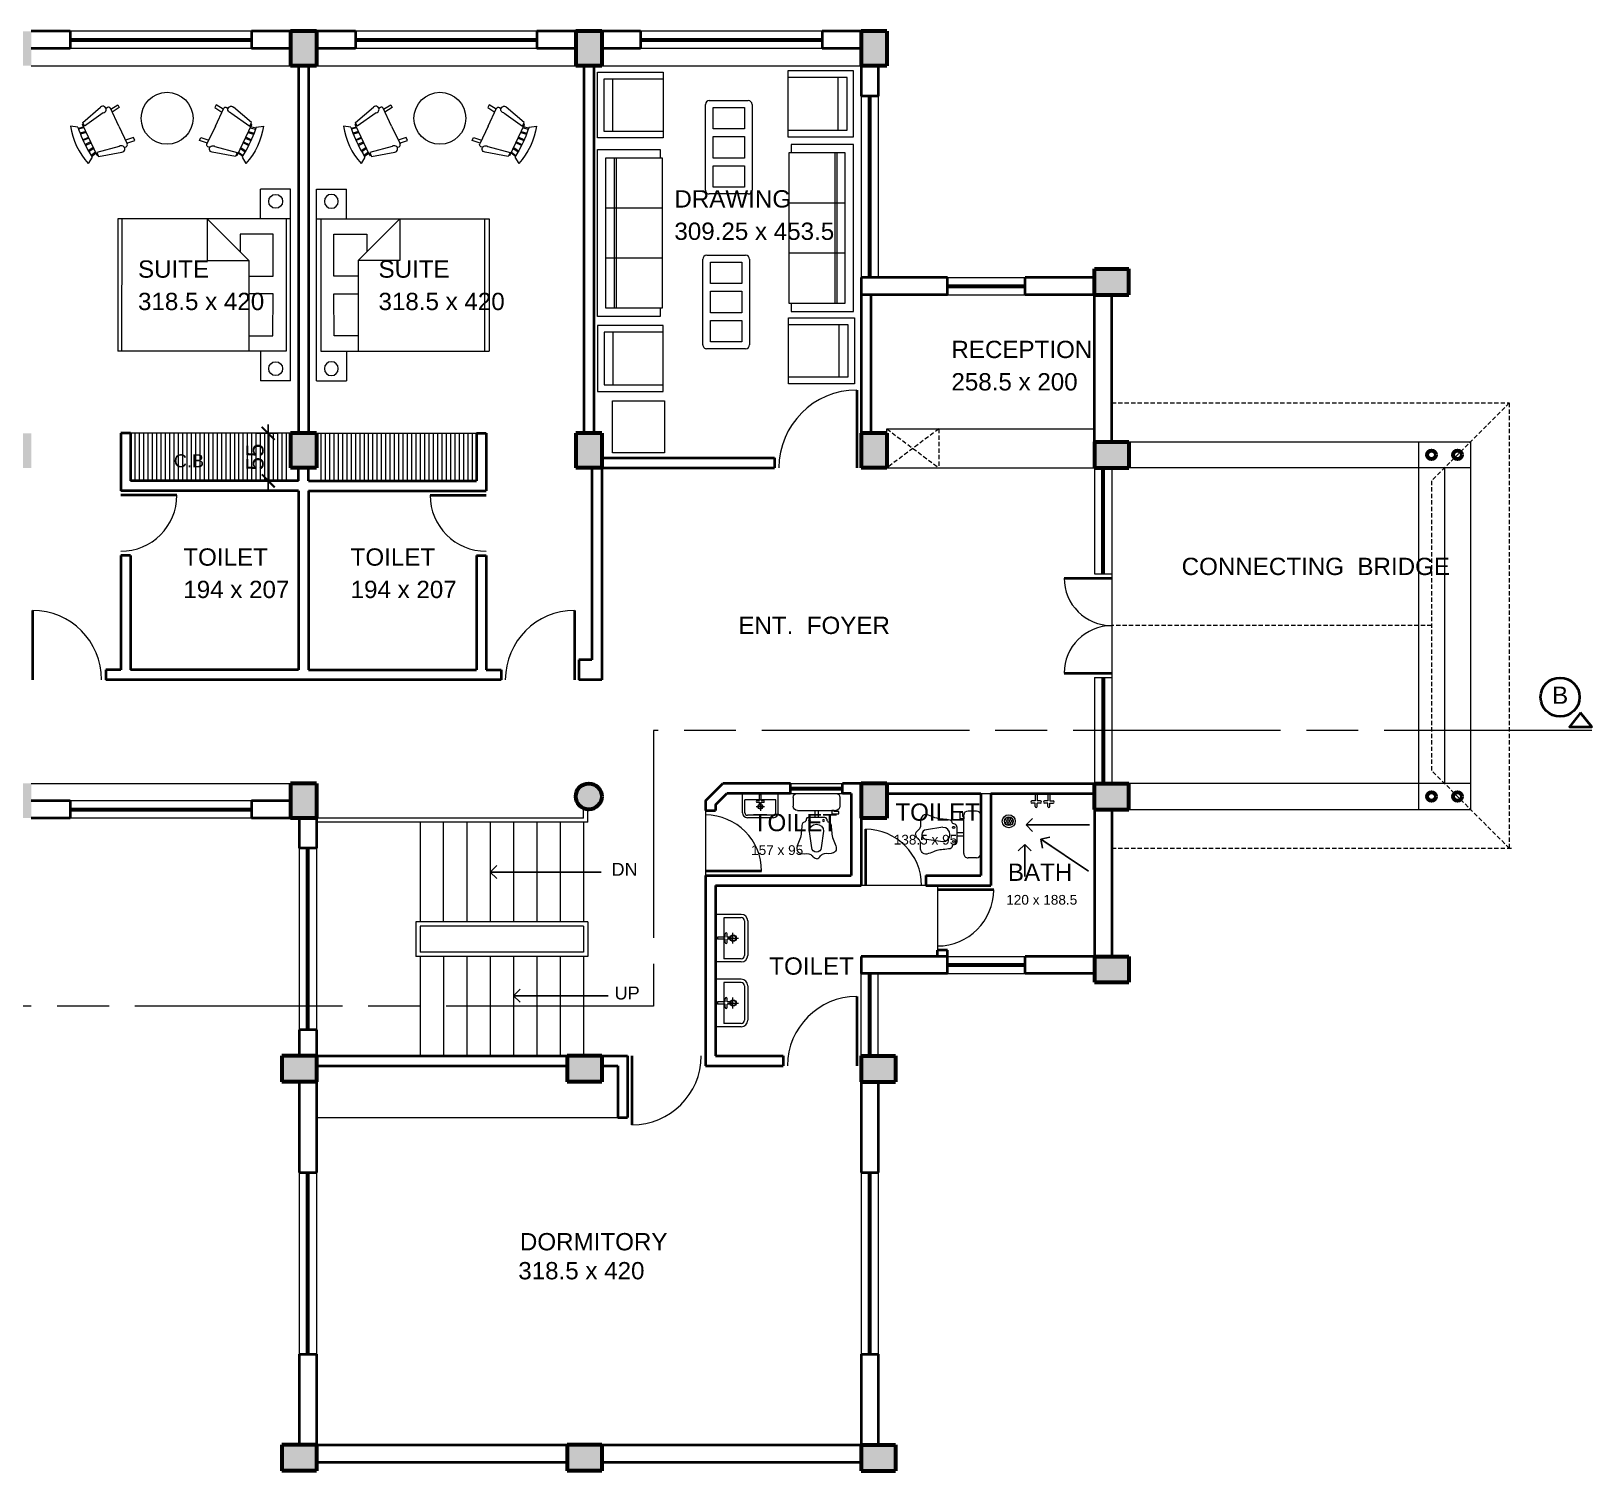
# Model space of a CAD drawing. Header units: millimetres. Extents: x -43527 to -16485, y 19062 to 36467.
# Drawn here: x -21757 to -19952, y 21201 to 22866 of the extents above; entities that cross this region are included whole.
import ezdxf

# ---------------------------------------------------------------- set-up
doc = ezdxf.new("R2010")
doc.units = ezdxf.units.MM
doc.header["$LTSCALE"] = 10
doc.header["$PDMODE"] = 35
doc.linetypes.add('ACAD_ISO08W100', pattern=[36, 24, -3, 6, -3])
doc.linetypes.add('DASHED', pattern=[0.75, 0.5, -0.25])
for name, color, linetype, lineweight in [('door', 30, 'Continuous', 15), ('elevation', 2, 'Continuous', 20), ('fur', 13, 'Continuous', 13), ('projection', 181, 'DASHED', 13), ('SEC.  LINE', 20, 'ACAD_ISO08W100', 13), ('TEXT', 6, 'Continuous', 25), ('THI.', 5, 'Continuous', 60), ('THIN', 241, 'Continuous', 5), ('WALL', 4, 'Continuous', 40)]:
    doc.layers.add(name, color=color, linetype=linetype, lineweight=lineweight)
doc.styles.get("Standard").update_dxf_attribs({"font": 'arial.ttf', "height": 18})
doc.dimstyles.new('ISO-25', dxfattribs={"dimtxt": 2.5, "dimasz": 15, "dimexe": 10, "dimexo": 30, "dimgap": 5, "dimtad": 1, "dimdsep": 46, "dimtxsty": 'Standard', "dimblk": 'ARCHTICK', "dimcen": 2.5, "dimdle": 10, "dimadec": 1, "dimazin": 0, "dimtfac": 1, "dimtmove": 0, "dimatfit": 3, "dimldrblk": 'OPEN90', "dimfxl": 1, "dimarcsym": 0})

# ---------------------------------------------------------------- blocks, each defined once
blk = doc.blocks.new('BED')
at = {"layer": 'fur'}
for p, q in [((-21049, 22212.3), (-21083.7, 22212.3)), ((-21083.7, 22177.8), (-21083.7, 22212.3)), ((-21054.1, 22024.9), (-21249, 22024.9)), ((-21083.7, 22025), (-21083.7, 21990.4)), ((-21049, 21990.4), (-21083.7, 21990.4))]:
    blk.add_line(p, q, dxfattribs=at)
at = {"layer": 'fur', "lineweight": 20}
for p, q in [((-21049.1, 21990.4), (-21049, 22212.3)), ((-21049, 22177.7), (-21249, 22177.8)), ((-21249, 22177.8), (-21249, 22024.9)), ((-21244, 22024.9), (-21243.9, 22177.8)), ((-21145.5, 22177.8), (-21097.3, 22129.5)), ((-21145.5, 22177.8), (-21145.5, 22129.5)), ((-21054.1, 22177.7), (-21054.1, 22024.9)), ((-21069.3, 22160), (-21107.4, 22160)), ((-21107.4, 22160), (-21107.4, 22139.7)), ((-21069.3, 22111.5), (-21069.3, 22160)), ((-21145.5, 22129.5), (-21097.3, 22129.5)), ((-21097.3, 22129.5), (-21097.3, 22024.9)), ((-21097.3, 22111.5), (-21069.3, 22111.5)), ((-21069.3, 22091.1), (-21097.3, 22091.2)), ((-21069.4, 22042.6), (-21069.3, 22091.1)), ((-21097.3, 22042.7), (-21069.4, 22042.6))]:
    blk.add_line(p, q, dxfattribs=at)
for centre in [(-21066.2, 22198.1), (-21066.2, 22004.6)]:
    blk.add_circle(centre, 8, dxfattribs=at)
blk = doc.blocks.new('CHAIR_ROCKING')
at = {"linetype": 'Continuous'}
for p, q in [((-9, -7.5), (-12, -18.49999)), ((-8, -4.5), (-10, -1.5)), ((-7, -7.5), (-9, -7.5)), ((-9, -18.49999), (-7, -7.5)), ((-8.23428, -6.99939), (-8.3093, -7.47958)), ((-8.23041, -7), (8.23915, -7)), ((-7.5, -4.5), (-7, -7)), ((-6.5, -7), (-7.02225, -4.43)), ((-4.5, -7), (-4.96674, -4.19951)), ((-4, -7), (-4.40532, -4.16272)), ((-1.5, -4.05012), (-1.5, -7)), ((-1, -7), (-1, -4.05012)), ((1, -7), (1, -4.04655)), ((1.5, -4.05012), (1.5, -7)), ((4, -7), (4.40187, -4.18694)), ((4.5, -7), (4.96761, -4.19437)), ((6.5, -7), (7, -4.4057)), ((7.5, -4.5), (7, -7)), ((7, -7.5), (9, -7.5)), ((9, -18.49999), (7, -7.5)), ((8, -4.5), (10, -1.5)), ((8.31071, -7.48854), (8.23449, -7.00073)), ((9, -7.5), (12, -18.49999)), ((-10.36644, -20.64523), (-10.5, -21.49999)), ((-9, -22.49999), (-9.5, -26.49999)), ((0, -22.49999), (-9.5, -22.49999)), ((-8, -26.49999), (-7.5, -22.49999)), ((0, -22.49999), (9.5, -22.49999)), ((8, -26.49999), (7.5, -22.49999)), ((9, -22.49999), (9.5, -26.49999)), ((10.5, -21.49999), (10.3575, -20.58798)), ((-9.5, -26.49999), (-8, -26.49999)), ((9.5, -26.49999), (8, -26.49999))]:
    blk.add_line(p, q, dxfattribs=at)
for centre, radius, start, end in [((0, -34.08333), 34.08333, 72.93847, 107.0615), ((0, -68.25004), 64.25, 93.92211, 97.15267), ((0, -68.25004), 64.25, 82.84733, 93.92211), ((-10.5, -18.99999), 1.58114, 161.5651, 18.43495), ((-9.5, -21.49999), 1, 180, 270), ((10.5, -18.99999), 1.58114, 161.5651, 18.43495), ((9.5, -21.49999), 1, 270, 0)]:
    blk.add_arc(centre, radius, start, end, dxfattribs=at)
blk = doc.blocks.new('_ArchTick')
at = {"color": 0, "linetype": 'ByBlock', "const_width": 0.15}
blk.add_lwpolyline([(-0.5, -0.5), (0.5, 0.5)], dxfattribs=at)
blk = doc.blocks.new('*D179')
at = {"layer": 'Defpoints', "color": 0, "transparency": 16777216}
for p in [(-21527.3, 22401), (-21483.1, 22401), (-21527.3, 22346)]:
    blk.add_point(p, dxfattribs=at)
at = {"layer": 'TEXT', "color": 0, "lineweight": -2, "transparency": 16777216}
for p, q in [((-21483.1, 22336), (-21483.1, 22411)), ((-21497.3, 22401), (-21473.1, 22401)), ((-21497.3, 22346), (-21473.1, 22346))]:
    blk.add_line(p, q, dxfattribs=at)
at = {"layer": 'TEXT', "color": 0, "lineweight": -2, "transparency": 16777216, "xscale": 15, "yscale": 15, "zscale": 15}
for p, rotation in [((-21483.1, 22401), 90), ((-21483.1, 22346), 270)]:
    blk.add_blockref('_ArchTick', p, dxfattribs=dict(at, rotation=rotation))
at = {"layer": 'TEXT', "color": 0, "transparency": 16777216, "insert": (-21498.3, 22373.5), "char_height": 20, "attachment_point": 5, "rotation": 90}
blk.add_mtext('55', dxfattribs=at)
blk = doc.blocks.new('_Open90')
at = {"color": 0, "linetype": 'ByBlock', "lineweight": -2}
for p, q in [((0, 0), (-1, 0)), ((-0.5, 0.5), (0, 0)), ((0, 0), (-0.5, -0.5))]:
    blk.add_line(p, q, dxfattribs=at)
blk = doc.blocks.new('AWC')
at = {"layer": 'door'}
for p, q in [((-20311.5, 21630.5), (-20355.8, 21630.5)), ((-20360.7, 21625.6), (-20360.7, 21615.8)), ((-20311.5, 21610.9), (-20355.8, 21610.9)), ((-20335.6, 21610.9), (-20335.6, 21603.2)), ((-20331.7, 21610.9), (-20331.7, 21603.2)), ((-20306.6, 21625.6), (-20306.6, 21615.8)), ((-20325.5, 21603.2), (-20341.8, 21603.2)), ((-20341.9, 21586.8), (-20338.9, 21567.7)), ((-20328.3, 21567.7), (-20325.4, 21586.6))]:
    blk.add_line(p, q, dxfattribs=at)
blk.add_lwpolyline([(-20359.4, 21606.9), (-20359.4, 21609.5), (-20354.2, 21609.5), (-20354.2, 21610.9), (-20351.5, 21610.9), (-20351.5, 21606.9), (-20359.4, 21606.9)], dxfattribs=at)
for centre in [(-20341.8, 21599.2), (-20325.5, 21599.2)]:
    blk.add_circle(centre, 1.18, dxfattribs=at)
for centre, radius, start, end in [((-20355.8, 21625.6), 4.92, 90, 180), ((-20311.5, 21625.6), 4.92, 0, 90), ((-20355.8, 21615.8), 4.92, 180, 270), ((-20311.5, 21615.8), 4.92, 270, 0), ((-20341.8, 21599.2), 3.94, 90, 159.43), ((-20333.6, 21586.7), 8.23, 359.5306, 179.5306), ((-20325.5, 21599.2), 3.94, 20.57, 90), ((-20333.6, 21567.7), 5.31, 180, 0)]:
    blk.add_arc(centre, radius, start, end, dxfattribs=at)
at = {"layer": 'door', "extrusion": (0, 0, -1)}
blk.add_ellipse((-20333.4, 21560.8), major_axis=(-1.94, 5.59), ratio=0.948861, start_param=3.537638, end_param=4.585608, dxfattribs=at)
at = {"layer": 'door'}
blk.add_ellipse((-20333.9, 21560.8), major_axis=(1.94, 5.59), ratio=0.948861, start_param=3.537638, end_param=4.585608, dxfattribs=at)
for points in [[(-20345.5, 21600.6), (-20345.6, 21599.7), (-20346, 21597.2), (-20349.7, 21597.4), (-20351.5, 21588), (-20350.5, 21579.8), (-20359.5, 21564.7), (-20348.3, 21559.2), (-20343, 21562.3), (-20339, 21558.8), (-20338.4, 21558.2)], [(-20321.8, 21600.6), (-20321.6, 21599.7), (-20321.3, 21597.2), (-20317.5, 21597.4), (-20315.8, 21588), (-20316.8, 21579.8), (-20307.8, 21564.7), (-20318.9, 21559.2), (-20324.3, 21562.3), (-20328.2, 21558.8), (-20328.9, 21558.2)]]:
    blk.add_open_spline(points, degree=3, knots=[0, 0, 0, 0, 2.596741, 7.080952, 10.372803, 27.86475, 42.407117, 48.085065, 59.717416, 61.643023, 61.643023, 61.643023, 61.643023], dxfattribs=at)
blk = doc.blocks.new('WHB')
at = {"layer": 'door'}
for p, q in [((-20483.1, 21630.8), (-20483.1, 21575.8)), ((-20453.1, 21630.8), (-20483.1, 21630.8)), ((-20473.1, 21627), (-20473.1, 21579.5)), ((-20453.1, 21627), (-20473.1, 21627)), ((-20449.3, 21623.3), (-20449.3, 21583.3)), ((-20445.6, 21623.3), (-20445.6, 21583.3)), ((-20480.6, 21604.5), (-20480.6, 21602)), ((-20471.8, 21604.5), (-20480.6, 21604.5)), ((-20471.8, 21602), (-20480.6, 21602)), ((-20471.8, 21604.5), (-20471.8, 21608.3)), ((-20471.8, 21598.3), (-20471.8, 21602)), ((-20469.3, 21604.5), (-20469.3, 21608.3)), ((-20465.6, 21604.5), (-20469.3, 21604.5)), ((-20465.6, 21602), (-20469.3, 21602)), ((-20469.3, 21598.3), (-20469.3, 21602)), ((-20468.7, 21603.3), (-20456.2, 21603.3)), ((-20462.9, 21597), (-20462.9, 21609.5)), ((-20453.1, 21575.8), (-20483.1, 21575.8)), ((-20453.1, 21579.5), (-20473.1, 21579.5))]:
    blk.add_line(p, q, dxfattribs=at)
for radius in [3.75, 3.12]:
    blk.add_circle((-20462.5, 21603.3), radius, dxfattribs=at)
for centre, radius, start, end in [((-20453.1, 21623.3), 7.5, 0, 90), ((-20453.1, 21623.3), 3.75, 0, 90), ((-20470.6, 21608.3), 1.25, 0, 180), ((-20470.6, 21598.3), 1.25, 180, 0), ((-20465.6, 21603.3), 1.25, 270, 90), ((-20453.1, 21583.3), 3.75, 270, 0), ((-20453.1, 21583.3), 7.5, 270, 0)]:
    blk.add_arc(centre, radius, start, end, dxfattribs=at)
blk = doc.blocks.new('TBLWGLAS')
at = {"linetype": 'Continuous'}
for p, q in [((-22, 0), (22, 0)), ((-24, -22), (-24, -2)), ((-20.5, -20), (-20.5, -4)), ((-20.5, -4), (-9.5, -4)), ((-9.5, -4), (-9.5, -20)), ((-5.5, -20), (-5.5, -4)), ((-5.5, -4), (5.5, -4)), ((5.5, -4), (5.5, -20)), ((9.5, -20), (9.5, -4)), ((9.5, -4), (20.5, -4)), ((20.5, -4), (20.5, -20)), ((24, -2), (24, -22)), ((22, -24), (-22, -24)), ((-9.5, -20), (-20.5, -20)), ((5.5, -20), (-5.5, -20)), ((20.5, -20), (9.5, -20))]:
    blk.add_line(p, q, dxfattribs=at)
for centre, start, end in [((-22, -2), 90, 180), ((22, -2), 0, 90), ((-22, -22), 180, 270), ((22, -22), 270, 0)]:
    blk.add_arc(centre, 2, start, end, dxfattribs=at)
blk = doc.blocks.new('SOFA1')
for p, q in [((1016, 0), (-1016, 0)), ((-1016, 0), (-1016, -762)), ((-914.4, -101.6), (-914.4, -787.4)), ((914.4, -101.6), (-914.4, -101.6)), ((-304.8, -787.4), (-304.8, -101.6)), ((304.8, -787.4), (304.8, -101.6)), ((914.4, -787.4), (914.4, -101.6)), ((1016, -762), (1016, 0)), ((-914.4, -203.2), (914.4, -203.2)), ((-914.4, -228.6), (914.4, -228.6)), ((-1016, -762), (-914.4, -762)), ((-914.4, -787.4), (914.4, -787.4)), ((914.4, -762), (1016, -762))]:
    blk.add_line(p, q)
blk = doc.blocks.new('chair9')
for p, q in [((0, 381), (0, -381)), ((762, 381), (0, 381)), ((762, -381), (762, 381)), ((685.8, 304.8), (0, 304.8)), ((584.2, -304.8), (584.2, 304.8)), ((685.8, -304.8), (685.8, 304.8)), ((0, -304.8), (685.8, -304.8)), ((0, -381), (762, -381))]:
    blk.add_line(p, q)

msp = doc.modelspace()

# ---------------------------------------------------------------- hatches: boundary and pattern name
at = {"layer": 'THIN'}
h = msp.add_hatch(color=256, dxfattribs=at)
h.paths.add_polyline_path([(-22747.29, 22866.036), (-22777.29, 22866.036), (-22777.29, 22826.036), (-22747.29, 22826.036)])
h.paths.add_polyline_path([(-22417.29, 22866.036), (-22447.29, 22866.036), (-22447.29, 22826.036), (-22417.29, 22826.036)])
h.paths.add_polyline_path([(-22087.29, 22866.036), (-22117.29, 22866.036), (-22117.29, 22826.036), (-22087.29, 22826.036)])
h.paths.add_polyline_path([(-21757.29, 22866.036), (-21787.29, 22866.036), (-21787.29, 22826.036), (-21757.29, 22826.036)])
h.paths.add_polyline_path([(-21427.29, 22866.036), (-21457.29, 22866.036), (-21457.29, 22826.036), (-21427.29, 22826.036)])
h.paths.add_polyline_path([(-21097.29, 22866.036), (-21127.29, 22866.036), (-21127.29, 22826.036), (-21097.29, 22826.036)])
h.paths.add_polyline_path([(-20767.29, 22866.036), (-20797.29, 22866.036), (-20797.29, 22826.036), (-20767.29, 22826.036)])
h.paths.add_polyline_path([(-20487.29, 22591.036), (-20527.29, 22591.036), (-20527.29, 22561.036), (-20487.29, 22561.036)])
h.paths.add_polyline_path([(-20487.29, 22391.036), (-20527.29, 22391.036), (-20527.29, 22361.036), (-20487.29, 22361.036)])
h.paths.add_polyline_path([(-20767.29, 22401.036), (-20797.29, 22401.036), (-20797.29, 22361.036), (-20767.29, 22361.036)])
h.paths.add_polyline_path([(-21097.29, 22401.036), (-21127.29, 22401.036), (-21127.29, 22361.036), (-21097.29, 22361.036)])
h.paths.add_polyline_path([(-21427.29, 22401.036), (-21457.29, 22401.036), (-21457.29, 22361.036), (-21427.29, 22361.036)])
h.paths.add_polyline_path([(-21757.29, 22401.036), (-21787.29, 22401.036), (-21787.29, 22361.036), (-21757.29, 22361.036)])
h.paths.add_polyline_path([(-22087.29, 22401.036), (-22117.29, 22401.036), (-22117.29, 22361.036), (-22087.29, 22361.036)])
h.paths.add_polyline_path([(-22417.29, 22401.036), (-22447.29, 22401.036), (-22447.29, 22361.036), (-22417.29, 22361.036)])
h.paths.add_polyline_path([(-22747.29, 22401.036), (-22777.29, 22401.036), (-22777.29, 22361.036), (-22747.29, 22361.036)])
h.paths.add_polyline_path([(-22747.29, 21996.036), (-22777.29, 21996.036), (-22777.29, 21956.036), (-22747.29, 21956.036)])
h.paths.add_polyline_path([(-22417.29, 21996.036), (-22447.29, 21996.036), (-22447.29, 21956.036), (-22417.29, 21956.036)])
h.paths.add_polyline_path([(-22087.29, 21996.036), (-22117.29, 21996.036), (-22117.29, 21956.036), (-22087.29, 21956.036)])
h.paths.add_polyline_path([(-21757.29, 21996.036), (-21787.29, 21996.036), (-21787.29, 21956.036), (-21757.29, 21956.036)])
h.paths.add_polyline_path([(-21427.29, 21996.036), (-21457.29, 21996.036), (-21457.29, 21956.036), (-21427.29, 21956.036)])
h.paths.add_polyline_path([(-21097.29, 21981.036, 1), (-21127.29, 21981.036, 1)])
h.paths.add_polyline_path([(-20767.29, 21996.036), (-20797.29, 21996.036), (-20797.29, 21956.036), (-20767.29, 21956.036)])
h.paths.add_polyline_path([(-20487.29, 21996.036), (-20527.29, 21996.036), (-20527.29, 21966.036), (-20487.29, 21966.036)])
h.paths.add_polyline_path([(-20487.29, 21796.036), (-20527.29, 21796.036), (-20527.29, 21766.036), (-20487.29, 21766.036)])
h.paths.add_polyline_path([(-20757.29, 21681.036), (-20797.29, 21681.036), (-20797.29, 21651.036), (-20757.29, 21651.036)])
h.paths.add_polyline_path([(-21097.29, 21681.036), (-21137.29, 21681.036), (-21137.29, 21651.036), (-21097.29, 21651.036)])
h.paths.add_polyline_path([(-21427.29, 21681.036), (-21467.29, 21681.036), (-21467.29, 21651.036), (-21427.29, 21651.036)])
h.paths.add_polyline_path([(-21427.29, 21231.036), (-21467.29, 21231.036), (-21467.29, 21201.036), (-21427.29, 21201.036)])
h.paths.add_polyline_path([(-21097.29, 21231.036), (-21137.29, 21231.036), (-21137.29, 21201.036), (-21097.29, 21201.036)])
h.paths.add_polyline_path([(-20757.29, 21231.036), (-20797.29, 21231.036), (-20797.29, 21201.036), (-20757.29, 21201.036)])
h = msp.add_hatch(dxfattribs=at)
h.set_pattern_fill('HONEY', color=256, scale=0.5, angle=90, style=0)
h.set_pattern_definition([(270, (-19429.9426, 23577.1402), (-1.374815, -2.38125), [1.5875, -3.175]), (150, (-19429.9426, 23577.1402), (-1.3748155, 2.3812497), [1.5875, -3.175]), (210, (-19429.9426, 23577.1402), (-2.7496305, -3e-07), [-3.175, 1.5875])])
h.paths.add_polyline_path([(-20631.333, 21952.241, -1), (-20621.333, 21952.241, -1)])

# ---------------------------------------------------------------- linework, layer by layer
at = {"layer": 'door'}
for p, q in [((-20507.29, 22238.536), (-20507.29, 22118.536)), ((-20893.139, 21984.536), (-20934.389, 21984.536)), ((-20934.389, 21962.036), (-20934.389, 21984.536)), ((-20931.577, 21962.036), (-20931.577, 21977.036)), ((-20895.952, 21977.036), (-20931.577, 21977.036)), ((-20917.514, 21976.098), (-20914.702, 21976.098)), ((-20917.514, 21974.223), (-20914.702, 21974.223)), ((-20912.827, 21982.661), (-20914.702, 21982.661)), ((-20914.702, 21976.098), (-20914.702, 21982.661)), ((-20914.702, 21971.411), (-20914.702, 21974.223)), ((-20913.764, 21973.788), (-20913.764, 21964.413)), ((-20912.827, 21976.098), (-20912.827, 21982.661)), ((-20912.827, 21976.098), (-20910.014, 21976.098)), ((-20912.827, 21974.223), (-20910.014, 21974.223)), ((-20912.827, 21971.411), (-20912.827, 21974.223)), ((-20895.952, 21962.036), (-20895.952, 21977.036)), ((-20893.139, 21962.036), (-20893.139, 21984.536)), ((-20595.845, 21975.786), (-20599.595, 21975.786)), ((-20595.845, 21973.286), (-20599.595, 21973.286)), ((-20595.845, 21984.536), (-20595.845, 21975.786)), ((-20595.845, 21969.536), (-20595.845, 21973.286)), ((-20593.345, 21984.536), (-20593.345, 21975.786)), ((-20589.595, 21975.786), (-20593.345, 21975.786)), ((-20589.595, 21973.286), (-20593.345, 21973.286)), ((-20593.345, 21969.536), (-20593.345, 21973.286)), ((-20581.235, 21975.786), (-20584.985, 21975.786)), ((-20581.235, 21973.286), (-20584.985, 21973.286)), ((-20581.235, 21984.536), (-20581.235, 21975.786)), ((-20581.235, 21969.536), (-20581.235, 21973.286)), ((-20578.735, 21984.536), (-20578.735, 21975.786)), ((-20578.735, 21975.786), (-20574.985, 21975.786)), ((-20578.735, 21969.536), (-20578.735, 21973.286)), ((-20578.735, 21973.286), (-20574.985, 21973.286)), ((-20977.29, 21964.536), (-20977.29, 21889.536)), ((-20898.764, 21959.223), (-20928.764, 21959.223)), ((-20898.764, 21956.411), (-20928.764, 21956.411)), ((-20918.441, 21969.426), (-20909.088, 21969.426)), ((-20722.29, 21878.036), (-20797.29, 21878.036)), ((-20708.79, 21878.036), (-20708.79, 21803.036))]:
    msp.add_line(p, q, dxfattribs=at)
for radius in [2.812, 2.344]:
    msp.add_circle((-20913.764, 21969.1), radius, dxfattribs=at)
for centre, radius, start, end in [((-20802.29, 22361.036), 90, 90, 180), ((-21653.79, 22329.536), 65, 270, 360), ((-21230.79, 22329.536), 65, 180, 270), ((-20507.29, 22233.536), 55, 180, 270), ((-21755.79, 22116.036), 80, 360, 90), ((-21128.79, 22116.036), 80, 90, 180), ((-20507.29, 22123.536), 55, 90, 180), ((-20917.514, 21975.161), 0.938, 90, 270), ((-20910.014, 21975.161), 0.938, 270, 90), ((-20599.595, 21974.536), 1.25, 90, 270), ((-20589.595, 21974.536), 1.25, 270, 90), ((-20584.985, 21974.536), 1.25, 90, 270), ((-20574.985, 21974.536), 1.25, 270, 90), ((-20977.29, 21894.536), 65, 0, 90), ((-20928.764, 21962.036), 5.625, 180, 270), ((-20928.764, 21962.036), 2.812, 180, 270), ((-20913.764, 21971.411), 0.938, 180, 0), ((-20898.764, 21962.036), 2.812, 270, 0), ((-20898.764, 21962.036), 5.625, 270, 0), ((-20594.595, 21969.536), 1.25, 180, 0), ((-20579.985, 21969.536), 1.25, 180, 0), ((-20792.29, 21878.036), 65, 0, 90), ((-20708.79, 21873.036), 65, 270, 0), ((-20802.29, 21669.536), 80, 90, 180), ((-21062.29, 21681.036), 80, 270, 360)]:
    msp.add_arc(centre, radius, start, end, dxfattribs=at)
at = {"layer": 'elevation'}
for p, q in [((-21502.29, 22866.036), (-21712.29, 22866.036)), ((-21172.29, 22866.036), (-21382.29, 22866.036)), ((-20842.29, 22866.036), (-21052.29, 22866.036)), ((-21502.29, 22846.036), (-21712.29, 22846.036)), ((-21172.29, 22846.036), (-21382.29, 22846.036)), ((-20842.29, 22846.036), (-21052.29, 22846.036)), ((-21757.29, 22826.036), (-21457.29, 22826.036)), ((-21427.29, 22826.036), (-21127.29, 22826.036)), ((-21097.29, 22826.036), (-20797.29, 22826.036)), ((-20797.29, 22791.036), (-20797.29, 22581.036)), ((-20777.29, 22791.036), (-20777.29, 22581.036)), ((-20697.29, 22581.036), (-20607.29, 22581.036)), ((-20697.29, 22561.036), (-20607.29, 22561.036)), ((-20767.29, 22406.036), (-20527.29, 22406.036)), ((-20767.29, 22401.036), (-20767.29, 22406.036)), ((-21457.29, 22401.036), (-21642.29, 22401.036)), ((-21637.29, 22401.036), (-21637.29, 22346.036)), ((-21632.29, 22401.036), (-21632.29, 22346.036)), ((-21627.29, 22401.036), (-21627.29, 22346.036)), ((-21622.29, 22401.036), (-21622.29, 22346.036)), ((-21617.29, 22401.036), (-21617.29, 22346.036)), ((-21612.29, 22401.036), (-21612.29, 22346.036)), ((-21607.29, 22401.036), (-21607.29, 22346.036)), ((-21602.29, 22401.036), (-21602.29, 22346.036)), ((-21597.29, 22401.036), (-21597.29, 22346.036)), ((-21592.29, 22401.036), (-21592.29, 22346.036)), ((-21587.29, 22401.036), (-21587.29, 22346.036)), ((-21582.29, 22401.036), (-21582.29, 22346.036)), ((-21577.29, 22401.036), (-21577.29, 22346.036)), ((-21572.29, 22401.036), (-21572.29, 22346.036)), ((-21567.29, 22401.036), (-21567.29, 22346.036)), ((-21562.29, 22401.036), (-21562.29, 22346.036)), ((-21557.29, 22401.036), (-21557.29, 22346.036)), ((-21552.29, 22401.036), (-21552.29, 22346.036)), ((-21547.29, 22401.036), (-21547.29, 22346.036)), ((-21542.29, 22401.036), (-21542.29, 22346.036)), ((-21537.29, 22401.036), (-21537.29, 22346.036)), ((-21532.29, 22401.036), (-21532.29, 22346.036)), ((-21527.29, 22401.036), (-21527.29, 22346.036)), ((-21522.29, 22401.036), (-21522.29, 22346.036)), ((-21517.29, 22401.036), (-21517.29, 22346.036)), ((-21512.29, 22401.036), (-21512.29, 22346.036)), ((-21507.29, 22401.036), (-21507.29, 22346.036)), ((-21502.29, 22401.036), (-21502.29, 22346.036)), ((-21497.29, 22401.036), (-21497.29, 22346.036)), ((-21492.29, 22401.036), (-21492.29, 22346.036)), ((-21492.29, 22401.036), (-21492.29, 22346.036)), ((-21487.29, 22401.036), (-21487.29, 22346.036)), ((-21482.29, 22401.036), (-21482.29, 22346.036)), ((-21477.29, 22401.036), (-21477.29, 22346.036)), ((-21472.29, 22401.036), (-21472.29, 22346.036)), ((-21467.29, 22401.036), (-21467.29, 22346.036)), ((-21462.29, 22401.036), (-21462.29, 22346.036)), ((-21427.29, 22401.036), (-21242.29, 22401.036)), ((-21422.29, 22401.036), (-21422.29, 22346.036)), ((-21417.29, 22401.036), (-21417.29, 22346.036)), ((-21412.29, 22401.036), (-21412.29, 22346.036)), ((-21407.29, 22401.036), (-21407.29, 22346.036)), ((-21402.29, 22401.036), (-21402.29, 22346.036)), ((-21397.29, 22401.036), (-21397.29, 22346.036)), ((-21392.29, 22401.036), (-21392.29, 22346.036)), ((-21392.29, 22401.036), (-21392.29, 22346.036)), ((-21387.29, 22401.036), (-21387.29, 22346.036)), ((-21382.29, 22401.036), (-21382.29, 22346.036)), ((-21377.29, 22401.036), (-21377.29, 22346.036)), ((-21372.29, 22401.036), (-21372.29, 22346.036)), ((-21367.29, 22401.036), (-21367.29, 22346.036)), ((-21362.29, 22401.036), (-21362.29, 22346.036)), ((-21357.29, 22401.036), (-21357.29, 22346.036)), ((-21352.29, 22401.036), (-21352.29, 22346.036)), ((-21347.29, 22401.036), (-21347.29, 22346.036)), ((-21342.29, 22401.036), (-21342.29, 22346.036)), ((-21337.29, 22401.036), (-21337.29, 22346.036)), ((-21332.29, 22401.036), (-21332.29, 22346.036)), ((-21327.29, 22401.036), (-21327.29, 22346.036)), ((-21322.29, 22401.036), (-21322.29, 22346.036)), ((-21317.29, 22401.036), (-21317.29, 22346.036)), ((-21312.29, 22401.036), (-21312.29, 22346.036)), ((-21307.29, 22401.036), (-21307.29, 22346.036)), ((-21302.29, 22401.036), (-21302.29, 22346.036)), ((-21297.29, 22401.036), (-21297.29, 22346.036)), ((-21292.29, 22401.036), (-21292.29, 22346.036)), ((-21287.29, 22401.036), (-21287.29, 22346.036)), ((-21282.29, 22401.036), (-21282.29, 22346.036)), ((-21277.29, 22401.036), (-21277.29, 22346.036)), ((-21272.29, 22401.036), (-21272.29, 22346.036)), ((-21267.29, 22401.036), (-21267.29, 22346.036)), ((-21262.29, 22401.036), (-21262.29, 22346.036)), ((-21257.29, 22401.036), (-21257.29, 22346.036)), ((-21252.29, 22401.036), (-21252.29, 22346.036)), ((-21247.29, 22401.036), (-21247.29, 22346.036)), ((-20487.29, 22391.036), (-20092.29, 22391.036)), ((-20152.29, 22391.036), (-20152.29, 21966.036)), ((-20092.29, 22391.036), (-20092.29, 21966.036)), ((-20767.29, 22361.036), (-20527.29, 22361.036)), ((-20527.29, 22361.036), (-20527.29, 22238.536)), ((-20507.29, 22361.036), (-20507.29, 22238.536)), ((-20092.29, 22361.036), (-20487.29, 22361.036)), ((-20122.29, 22361.036), (-20122.29, 21996.036)), ((-20527.29, 22238.536), (-20507.29, 22238.536)), ((-20527.29, 22118.536), (-20507.29, 22118.536)), ((-20527.29, 22118.536), (-20527.29, 21996.036)), ((-20507.29, 22118.536), (-20507.29, 21996.036)), ((-21757.29, 21996.036), (-21457.29, 21996.036)), ((-20878.79, 21996.036), (-20818.79, 21996.036)), ((-20092.29, 21996.036), (-20487.29, 21996.036)), ((-21502.29, 21976.036), (-21712.29, 21976.036)), ((-20878.79, 21984.536), (-20818.79, 21984.536)), ((-20658.79, 21984.536), (-20647.29, 21984.536)), ((-21502.29, 21956.036), (-21712.29, 21956.036)), ((-21118.29, 21956.036), (-21427.29, 21956.036)), ((-21118.29, 21956.036), (-21118.29, 21967.288)), ((-21113.29, 21951.036), (-21113.29, 21966.069)), ((-20487.29, 21966.036), (-20092.29, 21966.036)), ((-21113.29, 21951.036), (-21427.29, 21951.036)), ((-21307.29, 21951.036), (-21307.29, 21836.036)), ((-21280.29, 21836.036), (-21280.29, 21951.036)), ((-21253.29, 21951.036), (-21253.29, 21836.036)), ((-21226.29, 21951.036), (-21226.29, 21836.036)), ((-21199.29, 21951.036), (-21199.29, 21836.036)), ((-21172.29, 21951.036), (-21172.29, 21836.036)), ((-21145.29, 21951.036), (-21145.29, 21836.036)), ((-21118.29, 21951.036), (-21118.29, 21836.036)), ((-21447.29, 21921.036), (-21447.29, 21711.036)), ((-21427.29, 21921.036), (-21427.29, 21711.036)), ((-21113.29, 21836.036), (-21312.29, 21836.036)), ((-21312.29, 21836.036), (-21312.29, 21796.036)), ((-21118.29, 21831.036), (-21307.29, 21831.036)), ((-21307.29, 21831.036), (-21307.29, 21801.036)), ((-21118.29, 21831.036), (-21118.29, 21801.036)), ((-21113.29, 21836.036), (-21113.29, 21796.036)), ((-21113.29, 21796.036), (-21312.29, 21796.036)), ((-21118.29, 21801.036), (-21307.29, 21801.036)), ((-21307.29, 21796.036), (-21307.29, 21681.036)), ((-21280.29, 21796.036), (-21280.29, 21681.036)), ((-21253.29, 21796.036), (-21253.29, 21681.036)), ((-21226.29, 21796.036), (-21226.29, 21681.036)), ((-21199.29, 21796.036), (-21199.29, 21681.036)), ((-21172.29, 21796.036), (-21172.29, 21681.036)), ((-21145.29, 21796.036), (-21145.29, 21681.036)), ((-21118.29, 21796.036), (-21118.29, 21681.036)), ((-20697.29, 21796.036), (-20607.29, 21796.036)), ((-20797.29, 21681.036), (-20797.29, 21776.036)), ((-20777.29, 21681.036), (-20777.29, 21776.036)), ((-20697.29, 21776.036), (-20607.29, 21776.036)), ((-21427.29, 21609.536), (-21078.79, 21609.536)), ((-21447.29, 21546.036), (-21447.29, 21336.036)), ((-21427.29, 21546.036), (-21427.29, 21336.036)), ((-20797.29, 21546.036), (-20797.29, 21336.036)), ((-20777.29, 21546.036), (-20777.29, 21336.036))]:
    msp.add_line(p, q, dxfattribs=at)
at = {"layer": 'fur'}
msp.add_lwpolyline([(-21084.74, 22438.383), (-21024.74, 22438.383), (-21024.74, 22378.383), (-21084.74, 22378.383)], close=True, dxfattribs=at)
for centre in [(-21600.113, 22765.368), (-21284.466, 22765.368)]:
    msp.add_circle(centre, 30, dxfattribs=at)
at = {"layer": 'projection'}
for p, q in [((-20507.29, 22436.036), (-20047.29, 22436.036)), ((-20047.29, 22436.036), (-20137.29, 22346.036)), ((-20047.29, 22436.036), (-20047.29, 21921.036)), ((-20767.29, 22406.036), (-20707.29, 22361.036)), ((-20707.29, 22406.036), (-20767.29, 22361.036)), ((-20707.29, 22406.036), (-20707.29, 22361.036)), ((-20137.29, 22346.036), (-20137.29, 22011.036)), ((-20137.29, 22178.536), (-20507.29, 22178.536)), ((-20047.29, 21921.036), (-20137.29, 22011.036)), ((-20507.29, 21921.036), (-20044.276, 21921.036))]:
    msp.add_line(p, q, dxfattribs=at)
at = {"layer": 'SEC.  LINE'}
for p, q in [((-21037.29, 22057.286), (-21037.29, 21738.536)), ((-19951.98, 22057.286), (-21037.29, 22057.286)), ((-21037.29, 21738.536), (-23002.033, 21738.536))]:
    msp.add_line(p, q, dxfattribs=at)
at = {"layer": 'THI.'}
for p, q in [((-21427.29, 22866.036), (-21457.29, 22866.036)), ((-21457.29, 22866.036), (-21457.29, 22826.036)), ((-21427.29, 22866.036), (-21427.29, 22826.036)), ((-21097.29, 22866.036), (-21127.29, 22866.036)), ((-21127.29, 22866.036), (-21127.29, 22826.036)), ((-21097.29, 22866.036), (-21097.29, 22826.036)), ((-20797.29, 22866.036), (-20797.29, 22826.036)), ((-20767.29, 22866.036), (-20797.29, 22866.036)), ((-20767.29, 22866.036), (-20767.29, 22826.036)), ((-21712.29, 22856.036), (-21502.29, 22856.036)), ((-21382.29, 22856.036), (-21172.29, 22856.036)), ((-21052.29, 22856.036), (-20842.29, 22856.036)), ((-21427.29, 22826.036), (-21457.29, 22826.036)), ((-21097.29, 22826.036), (-21127.29, 22826.036)), ((-20767.29, 22826.036), (-20797.29, 22826.036)), ((-20787.29, 22581.036), (-20787.29, 22791.036)), ((-20527.29, 22591.036), (-20487.29, 22591.036)), ((-20527.29, 22561.036), (-20527.29, 22591.036)), ((-20487.29, 22561.036), (-20487.29, 22591.036)), ((-20697.29, 22571.036), (-20607.29, 22571.036)), ((-20527.29, 22561.036), (-20487.29, 22561.036)), ((-21427.29, 22401.036), (-21457.29, 22401.036)), ((-21457.29, 22401.036), (-21457.29, 22361.036)), ((-21427.29, 22401.036), (-21427.29, 22361.036)), ((-21427.29, 22401.036), (-21427.29, 22361.036)), ((-21097.29, 22401.036), (-21127.29, 22401.036)), ((-21127.29, 22401.036), (-21127.29, 22361.036)), ((-21097.29, 22401.036), (-21097.29, 22361.036)), ((-20797.29, 22401.036), (-20797.29, 22361.036)), ((-20767.29, 22401.036), (-20797.29, 22401.036)), ((-20767.29, 22401.036), (-20767.29, 22361.036)), ((-20527.29, 22391.036), (-20527.29, 22361.036)), ((-20527.29, 22391.036), (-20487.29, 22391.036)), ((-20487.29, 22391.036), (-20487.29, 22361.036)), ((-21427.29, 22361.036), (-21457.29, 22361.036)), ((-21097.29, 22361.036), (-21127.29, 22361.036)), ((-20767.29, 22361.036), (-20797.29, 22361.036)), ((-20527.29, 22361.036), (-20487.29, 22361.036)), ((-20517.29, 22238.536), (-20517.29, 22361.036)), ((-20517.29, 22118.536), (-20517.29, 21996.036)), ((-21427.29, 21996.036), (-21457.29, 21996.036)), ((-21457.29, 21996.036), (-21457.29, 21956.036)), ((-21427.29, 21996.036), (-21427.29, 21956.036)), ((-20878.79, 21990.286), (-20818.79, 21990.286)), ((-20767.29, 21996.036), (-20797.29, 21996.036)), ((-20797.29, 21996.036), (-20797.29, 21956.036)), ((-20767.29, 21996.036), (-20767.29, 21956.036)), ((-20527.29, 21996.036), (-20487.29, 21996.036)), ((-20527.29, 21966.036), (-20527.29, 21996.036)), ((-20487.29, 21966.036), (-20487.29, 21996.036)), ((-21712.29, 21966.036), (-21502.29, 21966.036)), ((-21427.29, 21956.036), (-21457.29, 21956.036)), ((-20767.29, 21956.036), (-20797.29, 21956.036)), ((-20527.29, 21966.036), (-20487.29, 21966.036)), ((-21437.29, 21711.036), (-21437.29, 21921.036)), ((-20527.29, 21796.036), (-20527.29, 21766.036)), ((-20527.29, 21796.036), (-20487.29, 21796.036)), ((-20487.29, 21796.036), (-20487.29, 21766.036)), ((-20787.29, 21681.036), (-20787.29, 21776.036)), ((-20697.29, 21786.036), (-20607.29, 21786.036)), ((-20527.29, 21766.036), (-20487.29, 21766.036)), ((-21427.29, 21681.036), (-21467.29, 21681.036)), ((-21467.29, 21681.036), (-21467.29, 21651.036)), ((-21427.29, 21681.036), (-21427.29, 21651.036)), ((-21097.29, 21681.036), (-21137.29, 21681.036)), ((-21137.29, 21681.036), (-21137.29, 21651.036)), ((-21097.29, 21681.036), (-21097.29, 21651.036)), ((-20797.29, 21681.036), (-20797.29, 21651.036)), ((-20797.29, 21681.036), (-20757.29, 21681.036)), ((-20757.29, 21681.036), (-20757.29, 21651.036)), ((-21427.29, 21651.036), (-21467.29, 21651.036)), ((-21097.29, 21651.036), (-21137.29, 21651.036)), ((-20797.29, 21651.036), (-20757.29, 21651.036)), ((-21437.29, 21336.036), (-21437.29, 21546.036)), ((-20787.29, 21336.036), (-20787.29, 21546.036)), ((-21427.29, 21231.036), (-21467.29, 21231.036)), ((-21467.29, 21231.036), (-21467.29, 21201.036)), ((-21427.29, 21231.036), (-21427.29, 21201.036)), ((-21137.29, 21231.036), (-21137.29, 21201.036)), ((-21097.29, 21231.036), (-21137.29, 21231.036)), ((-21097.29, 21231.036), (-21097.29, 21201.036)), ((-20797.29, 21231.036), (-20757.29, 21231.036)), ((-20797.29, 21231.036), (-20797.29, 21201.036)), ((-20757.29, 21231.036), (-20757.29, 21201.036)), ((-21427.29, 21201.036), (-21467.29, 21201.036)), ((-21097.29, 21201.036), (-21137.29, 21201.036)), ((-20797.29, 21201.036), (-20757.29, 21201.036))]:
    msp.add_line(p, q, dxfattribs=at)
for centre, radius in [((-20137.29, 22376.036), 5), ((-20107.29, 22376.036), 5), ((-21112.29, 21981.036), 15), ((-20137.29, 21981.036), 5), ((-20107.29, 21981.036), 5)]:
    msp.add_circle(centre, radius, dxfattribs=at)
at = {"layer": 'THIN'}
for radius in [7.5, 5]:
    msp.add_circle((-20626.333, 21952.241), radius, dxfattribs=at)
at = {"layer": 'WALL'}
for p, q in [((-21712.29, 22866.036), (-21757.29, 22866.036)), ((-21712.29, 22866.036), (-21712.29, 22846.036)), ((-21457.29, 22866.036), (-21502.29, 22866.036)), ((-21502.29, 22866.036), (-21502.29, 22846.036)), ((-21382.29, 22866.036), (-21427.29, 22866.036)), ((-21382.29, 22866.036), (-21382.29, 22846.036)), ((-21172.29, 22866.036), (-21172.29, 22846.036)), ((-21127.29, 22866.036), (-21172.29, 22866.036)), ((-21052.29, 22866.036), (-21097.29, 22866.036)), ((-21052.29, 22866.036), (-21052.29, 22846.036)), ((-20797.29, 22866.036), (-20842.29, 22866.036)), ((-20842.29, 22866.036), (-20842.29, 22846.036)), ((-21712.29, 22846.036), (-21757.29, 22846.036)), ((-21457.29, 22846.036), (-21502.29, 22846.036)), ((-21382.29, 22846.036), (-21427.29, 22846.036)), ((-21127.29, 22846.036), (-21172.29, 22846.036)), ((-21052.29, 22846.036), (-21097.29, 22846.036)), ((-20797.29, 22846.036), (-20842.29, 22846.036)), ((-21448.04, 22826.036), (-21448.04, 22401.036)), ((-21436.54, 22826.036), (-21436.54, 22401.036)), ((-21118.04, 22826.036), (-21118.04, 22401.036)), ((-21106.54, 22826.036), (-21106.54, 22401.036)), ((-20797.29, 22826.036), (-20797.29, 22791.036)), ((-20777.29, 22826.036), (-20777.29, 22791.036)), ((-20777.29, 22791.036), (-20797.29, 22791.036)), ((-20697.29, 22581.036), (-20797.29, 22581.036)), ((-20797.29, 22581.036), (-20797.29, 22561.036)), ((-20697.29, 22561.036), (-20697.29, 22581.036)), ((-20527.29, 22581.036), (-20607.29, 22581.036)), ((-20607.29, 22561.036), (-20607.29, 22581.036)), ((-20697.29, 22561.036), (-20797.29, 22561.036)), ((-20797.29, 22561.036), (-20797.29, 22401.036)), ((-20785.79, 22561.036), (-20785.79, 22401.036)), ((-20527.29, 22561.036), (-20607.29, 22561.036)), ((-20527.29, 22391.036), (-20527.29, 22561.036)), ((-20507.29, 22391.036), (-20507.29, 22561.036)), ((-20802.29, 22451.036), (-20802.29, 22361.036)), ((-21642.29, 22401.036), (-21653.79, 22401.036)), ((-21653.79, 22401.036), (-21653.79, 22334.536)), ((-21642.29, 22401.036), (-21642.29, 22346.036)), ((-21242.29, 22401.036), (-21230.79, 22401.036)), ((-21242.29, 22401.036), (-21242.29, 22346.036)), ((-21230.79, 22401.036), (-21230.79, 22334.536)), ((-21097.29, 22372.536), (-20897.29, 22372.536)), ((-20897.29, 22372.536), (-20897.29, 22361.036)), ((-21448.04, 22346.036), (-21448.04, 22361.036)), ((-21436.54, 22346.036), (-21436.54, 22361.036)), ((-21108.79, 22361.036), (-21108.79, 22139.036)), ((-21097.29, 22361.036), (-21097.29, 22116.036)), ((-21097.29, 22361.036), (-20897.29, 22361.036)), ((-21448.04, 22334.536), (-21653.79, 22334.536)), ((-21448.04, 22346.036), (-21642.29, 22346.036)), ((-21448.04, 22334.536), (-21448.04, 22127.536)), ((-21436.54, 22346.036), (-21242.29, 22346.036)), ((-21436.54, 22334.536), (-21436.54, 22127.536)), ((-21436.54, 22334.536), (-21230.79, 22334.536)), ((-21588.79, 22329.536), (-21653.79, 22329.536)), ((-21295.79, 22329.536), (-21230.79, 22329.536)), ((-21653.79, 22259.536), (-21653.79, 22127.536)), ((-21642.29, 22259.536), (-21653.79, 22259.536)), ((-21642.29, 22259.536), (-21642.29, 22127.536)), ((-21242.29, 22259.536), (-21242.29, 22127.536)), ((-21242.29, 22259.536), (-21230.79, 22259.536)), ((-21230.79, 22259.536), (-21230.79, 22127.536)), ((-20562.29, 22233.536), (-20507.29, 22233.536)), ((-21755.79, 22196.036), (-21755.79, 22116.036)), ((-21128.79, 22196.036), (-21128.79, 22116.036)), ((-21123.79, 22139.036), (-21123.79, 22116.036)), ((-21108.79, 22139.036), (-21123.79, 22139.036)), ((-21653.79, 22127.536), (-21670.79, 22127.536)), ((-21670.79, 22127.536), (-21670.79, 22116.036)), ((-21448.04, 22127.536), (-21642.29, 22127.536)), ((-21436.54, 22127.536), (-21242.29, 22127.536)), ((-21230.79, 22127.536), (-21213.79, 22127.536)), ((-21213.79, 22127.536), (-21213.79, 22116.036)), ((-20562.29, 22123.536), (-20507.29, 22123.536)), ((-21437.29, 22116.036), (-21670.79, 22116.036)), ((-21213.79, 22116.036), (-21448.04, 22116.036)), ((-21097.29, 22116.036), (-21123.79, 22116.036)), ((-20977.29, 21976.036), (-20957.29, 21996.036)), ((-20878.79, 21996.036), (-20957.29, 21996.036)), ((-20878.79, 21984.536), (-20878.79, 21996.036)), ((-20797.29, 21996.036), (-20818.79, 21996.036)), ((-20818.79, 21984.536), (-20818.79, 21996.036)), ((-20767.29, 21996.036), (-20527.29, 21996.036)), ((-21712.29, 21976.036), (-21757.29, 21976.036)), ((-21712.29, 21976.036), (-21712.29, 21956.036)), ((-21502.29, 21976.036), (-21502.29, 21956.036)), ((-21457.29, 21976.036), (-21502.29, 21976.036)), ((-20977.29, 21976.036), (-20977.29, 21964.536)), ((-20965.79, 21971.272), (-20952.526, 21984.536)), ((-20878.79, 21984.536), (-20952.526, 21984.536)), ((-20808.79, 21984.536), (-20818.79, 21984.536)), ((-20808.79, 21984.536), (-20808.79, 21889.536)), ((-20767.29, 21984.536), (-20658.79, 21984.536)), ((-20658.79, 21984.536), (-20658.79, 21889.536)), ((-20647.29, 21984.536), (-20647.29, 21878.036)), ((-20647.29, 21984.536), (-20527.29, 21984.536)), ((-21712.29, 21956.036), (-21757.29, 21956.036)), ((-21457.29, 21956.036), (-21502.29, 21956.036)), ((-21447.29, 21956.036), (-21447.29, 21921.036)), ((-21427.29, 21956.036), (-21427.29, 21921.036)), ((-20977.29, 21964.536), (-20965.79, 21964.536)), ((-20965.79, 21971.272), (-20965.79, 21964.536)), ((-20797.29, 21956.036), (-20797.29, 21878.036)), ((-20527.29, 21966.036), (-20527.29, 21796.036)), ((-20507.29, 21966.036), (-20507.29, 21796.036)), ((-20792.29, 21943.036), (-20792.29, 21878.036)), ((-21427.29, 21921.036), (-21447.29, 21921.036)), ((-20912.29, 21894.536), (-20977.29, 21894.536)), ((-20977.29, 21889.536), (-20808.79, 21889.536)), ((-20977.29, 21889.536), (-20977.29, 21669.536)), ((-20722.29, 21889.536), (-20658.79, 21889.536)), ((-20722.29, 21889.536), (-20722.29, 21878.036)), ((-20965.79, 21878.036), (-20797.29, 21878.036)), ((-20965.79, 21878.036), (-20965.79, 21681.036)), ((-20722.29, 21878.036), (-20647.29, 21878.036)), ((-20643.79, 21873.036), (-20708.79, 21873.036)), ((-20797.29, 21796.036), (-20797.29, 21776.036)), ((-20697.29, 21796.036), (-20797.29, 21796.036)), ((-20708.79, 21796.036), (-20708.79, 21803.036)), ((-20697.29, 21803.036), (-20708.79, 21803.036)), ((-20697.29, 21796.036), (-20697.29, 21803.036)), ((-20697.29, 21776.036), (-20697.29, 21796.036)), ((-20527.29, 21796.036), (-20607.29, 21796.036)), ((-20607.29, 21776.036), (-20607.29, 21796.036)), ((-20697.29, 21776.036), (-20797.29, 21776.036)), ((-20527.29, 21776.036), (-20607.29, 21776.036)), ((-20802.29, 21749.536), (-20802.29, 21669.536)), ((-21447.29, 21711.036), (-21447.29, 21681.036)), ((-21427.29, 21711.036), (-21447.29, 21711.036)), ((-21427.29, 21711.036), (-21427.29, 21681.036)), ((-21427.29, 21681.036), (-21137.29, 21681.036)), ((-21427.29, 21669.536), (-21137.29, 21669.536)), ((-21097.29, 21681.036), (-21067.29, 21681.036)), ((-21097.29, 21669.536), (-21078.79, 21669.536)), ((-21078.79, 21669.536), (-21078.79, 21609.536)), ((-21067.29, 21681.036), (-21067.29, 21669.536)), ((-21067.29, 21669.536), (-21067.29, 21609.536)), ((-21062.29, 21681.036), (-21062.29, 21601.036)), ((-20977.29, 21669.536), (-20887.29, 21669.536)), ((-20965.79, 21681.036), (-20887.29, 21681.036)), ((-20887.29, 21681.036), (-20887.29, 21669.536)), ((-21447.29, 21651.036), (-21447.29, 21546.036)), ((-21427.29, 21651.036), (-21427.29, 21546.036)), ((-20797.29, 21651.036), (-20797.29, 21546.036)), ((-20777.29, 21651.036), (-20777.29, 21546.036)), ((-21078.79, 21609.536), (-21067.29, 21609.536)), ((-21447.29, 21546.036), (-21427.29, 21546.036)), ((-20797.29, 21546.036), (-20777.29, 21546.036)), ((-21447.29, 21336.036), (-21427.29, 21336.036)), ((-21447.29, 21336.036), (-21447.29, 21231.036)), ((-21427.29, 21336.036), (-21427.29, 21231.036)), ((-20797.29, 21336.036), (-20797.29, 21231.036)), ((-20797.29, 21336.036), (-20777.29, 21336.036)), ((-20777.29, 21336.036), (-20777.29, 21231.036)), ((-21427.29, 21231.036), (-21137.29, 21231.036)), ((-21097.29, 21231.036), (-20797.29, 21231.036)), ((-21427.29, 21211.036), (-21137.29, 21211.036)), ((-21097.29, 21211.036), (-20797.29, 21211.036))]:
    msp.add_line(p, q, dxfattribs=at)
msp.add_lwpolyline([(-19964.787, 22077.711), (-19977.691, 22061.417), (-19951.883, 22061.417)], close=True, dxfattribs=at)
msp.add_circle((-19988.561, 22095.848), 22.498, dxfattribs=at)

# ---------------------------------------------------------------- block references
at = {"layer": 'door', "rotation": 359.999999999986}
msp.add_blockref('BED', (-408.267, 471.172), dxfattribs=at)
at = {"layer": 'door', "xscale": -1, "rotation": 1.406874616804998e-11}
msp.add_blockref('BED', (-42476.312, 471.172), dxfattribs=at)
at = {"layer": 'fur'}
for p, xscale, yscale, zscale in [((-21026.032, 22780.652), -0.1000000000003638, 0.09999999999854481, 0.1), ((-20882.095, 22782.156), 0.1000000000003638, 0.1000000000003638, 0.1000000000003638)]:
    msp.add_blockref('chair9', p, dxfattribs=dict(at, xscale=xscale, yscale=yscale, zscale=zscale))
for name, p, xscale, yscale, zscale, rotation in [('CHAIR_ROCKING', (-21704.769, 22733.147), 2.400000000002005, 2.400000000002005, 2.400000000002005, 115.3126618784616), ('CHAIR_ROCKING', (-21495.457, 22733.147), -2.400000000002005, 2.400000000001455, 2.4, 244.6873381215103), ('CHAIR_ROCKING', (-21389.122, 22733.147), 2.400000000002005, 2.400000000002005, 2.400000000002005, 115.3126618784897), ('CHAIR_ROCKING', (-21179.81, 22733.147), -2.400000000002005, 2.400000000001455, 2.4, 244.6873381215384), ('TBLWGLAS', (-20923.286, 22731.765), 2.25, 2.25, 2.25, 270), ('SOFA1', (-20805.863, 22638.549), 0.09500000000116415, 0.09500000000116415, 0.09500000000116415, 270), ('SOFA1', (-21102.232, 22632.535), -0.09500000000116415, 0.09500000000116415, 0.095, 90), ('TBLWGLAS', (-20926.296, 22552.851), 2.25, 2.25, 2.25, 270), ('chair9', (-20881.229, 22496.447), -0.1000000000003638, 0.09999999999854481, 0.1, 180), ('chair9', (-21026.032, 22487.425), 0.1000000000003638, 0.1000000000003638, 0.1000000000003638, 180)]:
    msp.add_blockref(name, p, dxfattribs=dict(at, xscale=xscale, yscale=yscale, zscale=zscale, rotation=rotation))
at = {"layer": 'WALL', "xscale": -1}
msp.add_blockref('AWC', (-41182.423, 353.993), dxfattribs=at)
at = {"layer": 'WALL', "rotation": 270}
msp.add_blockref('AWC', (-42289.332, 1603.402), dxfattribs=at)
at = {"layer": 'WALL'}
for p in [(-482.714, 213.767), (-482.714, 138.767)]:
    msp.add_blockref('WHB', p, dxfattribs=at)

# ---------------------------------------------------------------- texts
at = {"layer": 'TEXT'}
for s, height, p in [('DRAWING', 20, (-21013.184, 22662.124)), ('309.25 x 453.5', 20, (-21013.184, 22624.676)), ('SUITE', 20, (-21633.725, 22580.93)), ('SUITE', 20, (-21355.502, 22580.93)), ('318.5 x 420', 20, (-21633.725, 22543.482)), ('318.5 x 420', 20, (-21355.502, 22543.482)), ('RECEPTION', 20, (-20692.732, 22488.003)), ('258.5 x 200', 20, (-20692.732, 22450.556)), ('C.B', 15, (-21592.29, 22361.685)), ('TOILET', 20, (-21581.338, 22247.868)), ('TOILET', 20, (-21387.767, 22247.868)), ('CONNECTING  BRIDGE', 20, (-20426.351, 22237.044)), ('194 x 207', 20, (-21581.338, 22210.42)), ('194 x 207', 20, (-21387.767, 22210.42)), ('ENT.  FOYER', 20, (-20939.228, 22168.883)), ('TOILET', 20, (-20757.531, 21952.859)), ('TOILET', 20, (-20922.563, 21940.809)), ('138.5 x 95', 11.25, (-20759.423, 21925.343)), ('157 x 95', 11.25, (-20924.455, 21913.293)), ('DN', 15, (-21086.018, 21889.172)), ('BATH', 20, (-20627.382, 21883.322)), ('120 x 188.5', 11.25, (-20629.274, 21855.806)), ('TOILET', 20, (-20903.429, 21774.813)), ('UP', 15, (-21082.432, 21746.126)), ('DORMITORY', 20, (-21191.933, 21456)), ('318.5 x 420', 20, (-21193.825, 21422.459))]:
    msp.add_text(s, height=height, dxfattribs=at).set_placement(p)
at = {"layer": 'WALL'}
msp.add_text('B', height=20, dxfattribs=at).set_placement((-19997.832, 22088.11))

# ---------------------------------------------------------------- dimensions: what is measured, and where the dimension line sits
at = {"layer": 'TEXT'}
dim = msp.add_linear_dim(base=(-21483.088, 22401.036), p1=(-21527.29, 22346.036), p2=(-21527.29, 22401.036), angle=90, dimstyle='ISO-25', dxfattribs=at)
dim.commit()
dim.dimension.update_dxf_attribs({"geometry": '*D179', "text_midpoint": (-21498.259, 22373.536)})

# ---------------------------------------------------------------- leaders
for points in [[(-21226.29, 21893.536), (-21097.734, 21893.536)], [(-21199.29, 21750.474), (-21089.95, 21750.474)]]:
    msp.add_leader(points, dimstyle='ISO-25', override={"dimgap": 5, "dimtad": 0}, dxfattribs=at)
at = {"layer": 'THIN'}
for points, override in [([(-20606.296, 21948.098), (-20533.152, 21948.098)], {"dimgap": 2, "dimtad": 0}), ([(-20607.897, 21925.491), (-20607.897, 21888.571)], {"dimgap": 5, "dimtad": 0, "dimtmove": 1}), ([(-20589.296, 21931.684), (-20534.039, 21894.486)], {"dimgap": 2, "dimtad": 0})]:
    msp.add_leader(points, dimstyle='ISO-25', override=override, dxfattribs=at)

doc.saveas('drawing.dxf')
